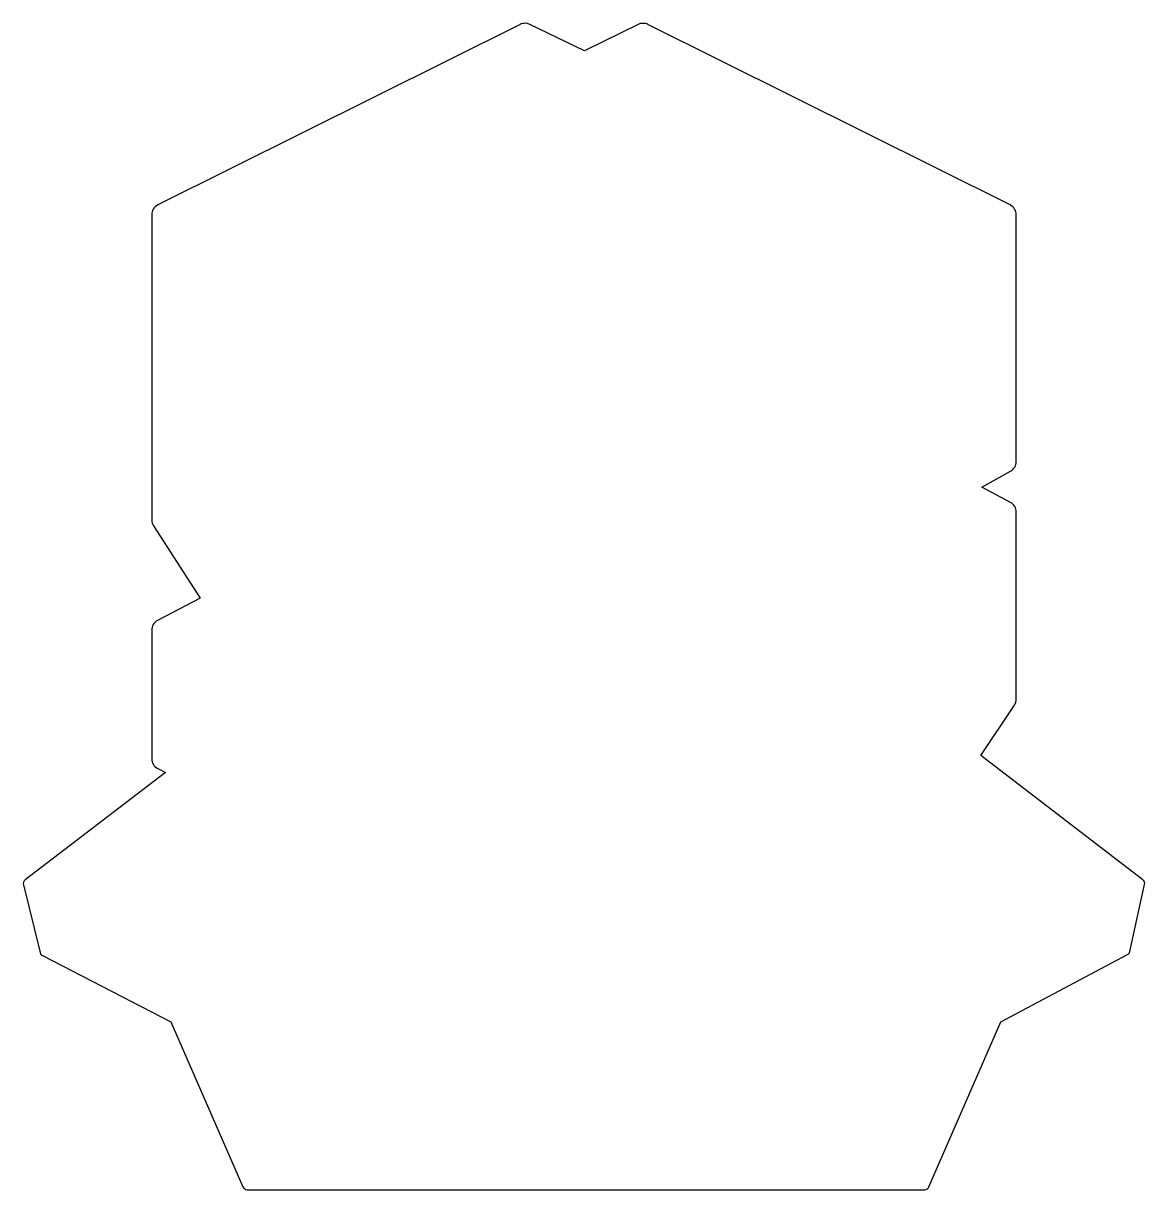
# Model space of a CAD drawing. Extents: x 5 to 205, y 44 to 253.
import ezdxf

# ---------------------------------------------------------------- set-up
doc = ezdxf.new("R2010")
doc.units = 0
doc.layers.add('5th_logo_badge', color=7, linetype='CONTINUOUS')

msp = doc.modelspace()

# ---------------------------------------------------------------- linework, layer by layer
at = {"layer": '5th_logo_badge', "color": 1}
msp.add_lwpolyline([(94.545956, 252.66877), (94.293958, 252.66477), (94.045723, 252.62707), (93.804167, 252.55937), (93.571816, 252.46117), (28.87375, 220.22836), (28.633703, 220.08753), (28.418947, 219.91702), (28.231559, 219.71977), (28.073632, 219.49995), (27.947252, 219.2605), (27.854562, 219.00473), (27.797692, 218.73643), (27.778462, 218.45853), (27.778462, 163.96675), (27.798542, 163.68425), (27.858812, 163.40926), (27.957772, 163.14556), (28.093755, 162.89708), (36.418591, 149.984842), (28.838698, 146.002294), (28.606507, 145.860035), (28.398887, 145.689743), (28.217771, 145.494621), (28.065108, 145.277809), (27.942915, 145.042532), (27.853105, 144.791949), (27.797675, 144.529304), (27.778435, 144.257706), (27.778435, 121.30155), (27.798945, 121.025565), (27.856835, 120.758981), (27.950075, 120.505186), (28.076575, 120.267486), (28.234205, 120.049213), (28.420975, 119.853671), (28.63473, 119.684251), (28.873439, 119.544259), (30.220058, 118.869352), (5.181901, 99.679284), (5.01056, 99.500668), (4.89948, 99.284861), (4.854008, 99.046619), (4.879503, 98.800638), (7.840151, 86.684272), (7.903049, 86.516488), (7.998624, 86.367334), (8.123201, 86.241335), (8.273104, 86.143215), (31.194233, 74.329277), (44.081002, 44.837424), (44.211136, 44.62964), (44.391423, 44.470376), (44.609069, 44.368031), (44.851413, 44.331254), (165.80814, 44.331254), (166.05386, 44.36552), (166.27535, 44.467071), (166.45881, 44.627297), (166.59087, 44.837461), (179.47768, 74.329318), (202.07407, 86.311972), (202.22703, 86.415154), (202.35281, 86.547502), (202.44731, 86.703802), (202.50671, 86.878611), (205.1299, 98.826253), (205.1465, 99.067055), (205.0964, 99.298448), (204.98399, 99.507068), (204.81431, 99.679412), (175.87324, 121.861969), (181.88682, 130.877612), (182.031, 131.130314), (182.13548, 131.400119), (182.19938, 131.682451), (182.22028, 131.972734), (182.22028, 165.36109), (182.19938, 165.63273), (182.14418, 165.89517), (182.05478, 166.14592), (181.93317, 166.38119), (181.78106, 166.5981), (181.60051, 166.79326), (181.39323, 166.96376), (181.16131, 167.10585), (176.03585, 169.81501), (181.19628, 172.67695), (181.42069, 172.82071), (181.62087, 172.99081), (181.79513, 173.18429), (181.94224, 173.39868), (182.05967, 173.6302), (182.14617, 173.87635), (182.19967, 174.13377), (182.21627, 174.39956), (182.21627, 218.45907), (182.19537, 218.73697), (182.13847, 219.00527), (182.04567, 219.26104), (181.91946, 219.50049), (181.76149, 219.72031), (181.57427, 219.91757), (181.35946, 220.08807), (181.11959, 220.2289), (116.42466, 252.46171), (116.21446, 252.55071), (115.99757, 252.61421), (115.77607, 252.65191), (115.5525, 252.66451), (115.32892, 252.65191), (115.10743, 252.61421), (114.89054, 252.55071), (114.68032, 252.46171), (105.10121, 247.782), (95.296084, 252.47446), (94.926656, 252.60944), (94.538005, 252.66834), (94.538005, 252.66834)], dxfattribs=at)

doc.saveas('drawing.dxf')
